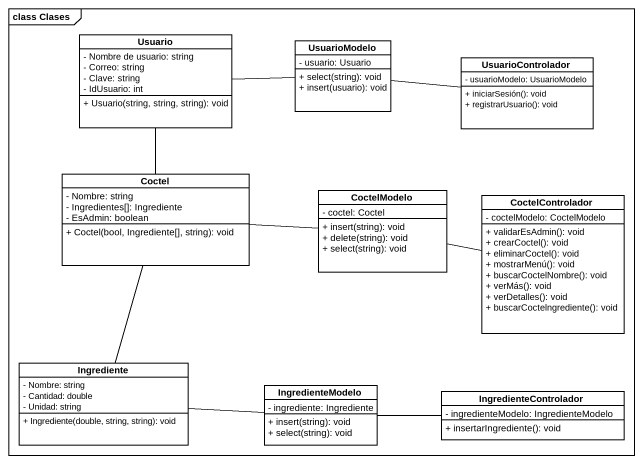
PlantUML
@startuml
mainframe class Clases
hide circle
hide empty members
skinparam classAttributeIconSize 0
class Usuario {
  - Nombre de usuario: string
  - Correo: string
  - Clave: string
  - IdUsuario: int
  + Usuario(string, string, string): void
}
class UsuarioModelo {
  - usuario: Usuario
  + select(string): void
  + insert(usuario): void
}
class UsuarioControlador {
  - usuarioModelo: UsuarioModelo
  + iniciarSesión(): void
  + registrarUsuario(): void
}
class Coctel {
  - Nombre: string
  - Ingredientes[]: Ingrediente
  - EsAdmin: boolean
  + Coctel(bool, Ingrediente[], string): void
}
class CoctelModelo {
  - coctel: Coctel
  + insert(string): void
  + delete(string): void
  + select(string): void
}
class CoctelControlador {
  - coctelModelo: CoctelModelo
  + validarEsAdmin(): void
  + crearCoctel(): void
  + eliminarCoctel(): void
  + mostrarMenú(): void
  + buscarCoctelNombre(): void
  + verMás(): void
  + verDetalles(): void
  + buscarCoctelngrediente(): void
}
class Ingrediente {
  - Nombre: string
  - Cantidad: double
  - Unidad: string
  + Ingrediente(double, string, string): void
}
class IngredienteModelo {
  - ingrediente: Ingrediente
  + insert(string): void
  + select(string): void
}
class IngredienteControlador {
  - ingredienteModelo: IngredienteModelo
  + insertarIngrediente(): void
}
Usuario -right- UsuarioModelo
Usuario -- Coctel
UsuarioModelo -right- UsuarioControlador
Coctel -right- CoctelModelo
Coctel -- Ingrediente
CoctelModelo -right- CoctelControlador
Ingrediente -right- IngredienteModelo
IngredienteModelo -right- IngredienteControlador
@enduml
